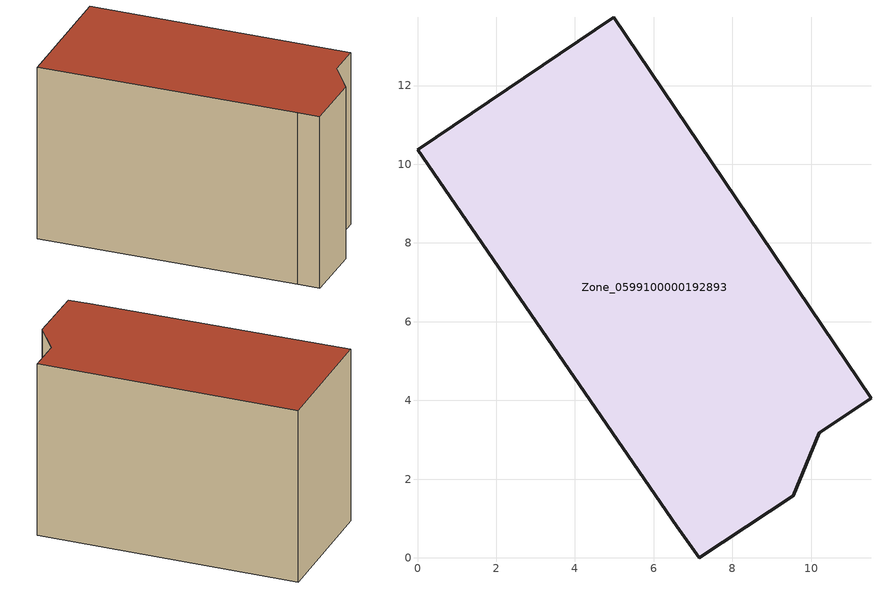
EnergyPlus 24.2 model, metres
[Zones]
Zone_0599100000192893
 floor ground (C_G): 7.15,0 6.58,0.8 0,10.37 4.99,13.74 11.52,4.06 10.2,3.18 9.55,1.58 z0
 wall outside (C_F): 6.58,0.8 7.15,0 9.55,1.58 10.2,3.18 11.52,4.06 4.99,13.74 0,10.37 6.58,0.8 z0:8.02
 roof outside (C_R): 11.52,4.06 4.99,13.74 0,10.37 6.58,0.8 7.15,0 9.55,1.58 10.2,3.18 z8.02
[BUILDING]
Pand.0599100000192893: North Axis=0; Terrain=City; Loads Convergence Tolerance Value=0.04; Temperature Convergence Tolerance Value=0.4; Solar Distribution=FullExterior; Maximum Number of Warmup Days=25; Minimum Number of Warmup Days=1
[Site:Location]
Rotterdam.The.Hague.AP_ZH_NLD Design_Conditions: Latitude=51.96; Longitude=4.45; Time Zone=1; Elevation=-4.5
[SITE:GROUNDTEMPERATURE:BUILDINGSURFACE]
18, 18, 18, 18, 18, 18, 18, 18, 18, 18, 18, 18
[MATERIAL] Thermal Absorptance=0.9; Solar Absorptance=0.7; Visible Absorptance=0.7
Name | Roughness | Thickness | Conductivity | Density | Specific Heat
G.TI.1975-1991 | MediumSmooth | 0.15 | 0.288461 | 540 | 1210
F.TI.1975-1991 | Rough | 0.3 | 0.230769 | 1920 | 840
R.TI.1975-1991 | MediumRough | 0.2 | 0.153846 | 1500 | 1000
[CONSTRUCTION]
C_G: G.TI.1975-1991
C_F: F.TI.1975-1991
C_R: R.TI.1975-1991
[ZONE]
Zone_0599100000192893: Type=1; Multiplier=1; Ceiling Height=Autocalculate; Volume=Autocalculate; Floor Area=autocalculate; Part of Total Floor Area=Yes
[ZONEINFILTRATION:DESIGNFLOWRATE]
Infil_Zone_0599100000192893: Zone or ZoneList or Space or SpaceList=Zone_0599100000192893; Schedule=AlwaysOn; Design Flow Rate Calculation Method=Flow/Area; Flow Rate per Floor Area=0.003; Constant Term Coefficient=1; Temperature Term Coefficient=0; Velocity Term Coefficient=0; Velocity Squared Term Coefficient=0
[HVACTEMPLATE:ZONE:IDEALLOADSAIRSYSTEM]
Zone_0599100000192893: Maximum Heating Supply Air Temperature=50; Minimum Cooling Supply Air Temperature=13; Maximum Heating Supply Air Humidity Ratio=0.0156; Minimum Cooling Supply Air Humidity Ratio=0.0077; Heating Limit=NoLimit; Cooling Limit=NoLimit; Dehumidification Control Type=ConstantSensibleHeatRatio; Cooling Sensible Heat Ratio=0.7; Dehumidification Setpoint=60; Humidification Control Type=None; Humidification Setpoint=30; Outdoor Air Method=None; Outdoor Air Flow Rate per Person=0.00944; Outdoor Air Flow Rate per Zone Floor Area=0; Outdoor Air Flow Rate per Zone=0; Demand Controlled Ventilation Type=None; Outdoor Air Economizer Type=NoEconomizer; Heat Recovery Type=None; Sensible Heat Recovery Effectiveness=0.7; Latent Heat Recovery Effectiveness=0.65
[ZONECONTROL:THERMOSTAT]
ThermostatControl_Zone_0599100000192893: Zone or ZoneList=Zone_0599100000192893; Control Type Schedule=DualSetpointControlType; Control 1=Thermostat_Zone_0599100000192893; Temperature Difference Between Cutout And Setpoint=0
[THERMOSTATSETPOINT:DUALSETPOINT]
Thermostat_Zone_0599100000192893: Heating Setpoint Temperature Schedule=HeatingSetpoint_Zone_0599100000192893; Cooling Setpoint Temperature Schedule=CoolingSetpoint_Zone_0599100000192893
[SCHEDULE:COMPACT]
HeatingSetpoint_Zone_0599100000192893: Through: 12/31, For: AllDays, Until: 24:00, 21
CoolingSetpoint_Zone_0599100000192893: Through: 12/31, For: AllDays, Until: 24:00, 24
DualSetpointControlType: Through: 12/31, For: AllDays, Until: 24:00, 4
AlwaysOn: Through: 12/31, For: AllDays, Until: 24:00, 1
